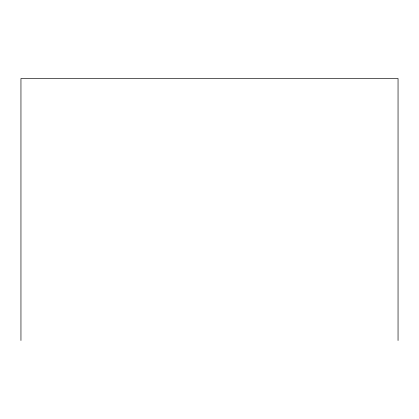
<?xml version="1.0" encoding="UTF-8"?>
<svg xmlns="http://www.w3.org/2000/svg" width="419" height="419" viewBox="0 0 419 419"><rect width="100%" height="100%" fill="white"/><g stroke="black" fill="none" stroke-linecap="round" stroke-linejoin="round"><path stroke-width="0.63" d="M398.05 340.495L398.05 78.505L20.95 78.505L20.95 340.495"/></g></svg>
